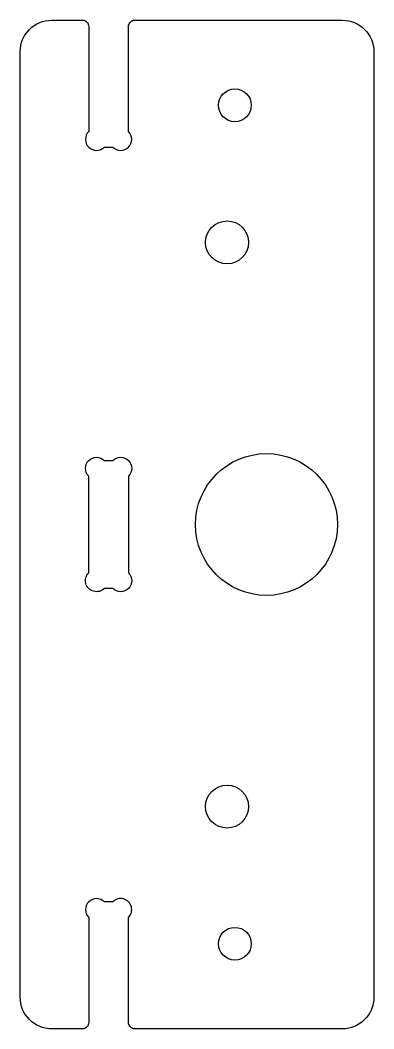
# Model space of a CAD drawing. Header units: millimetres. Extents: x -426 to -370, y -371 to -211.
import ezdxf

# ---------------------------------------------------------------- set-up
doc = ezdxf.new("R2010")
doc.units = ezdxf.units.MM
doc.layers.get('0').update_dxf_attribs({"linetype": 'CONTINUOUS'})

msp = doc.modelspace()

# ---------------------------------------------------------------- linework, layer by layer
for points in [[(-408.22, -370.89, -0.414214), (-409.22, -369.89), (-409.22, -353.21, 1), (-411.7, -350.74), (-413.05, -350.74, 1), (-415.52, -353.21), (-415.52, -369.89, -0.414214), (-416.52, -370.89), (-421.37, -370.89, -0.414214), (-426.37, -365.89), (-426.37, -215.89, -0.414214), (-421.37, -210.89), (-416.52, -210.89, -0.414214), (-415.52, -211.89), (-415.52, -228.56, 1), (-413.05, -231.04), (-411.7, -231.04, 1), (-409.22, -228.56), (-409.22, -211.89, -0.414214), (-408.22, -210.89), (-375.37, -210.89, -0.414214), (-370.37, -215.89), (-370.37, -365.89, -0.414214), (-375.37, -370.89)], [(-409.22, -298.56, -1), (-411.7, -301.04), (-413.05, -301.04, -1), (-415.52, -298.56), (-415.52, -283.21, -1), (-413.05, -280.74), (-411.7, -280.74, -1), (-409.22, -283.21)]]:
    msp.add_lwpolyline(points, format="xyb", close=True)
for centre, radius in [((-392.37, -224.39), 2.6), ((-393.62, -246.14), 3.4), ((-387.37, -290.89), 11.25), ((-393.62, -335.64), 3.4), ((-392.37, -357.39), 2.6)]:
    msp.add_circle(centre, radius)

doc.saveas('drawing.dxf')
